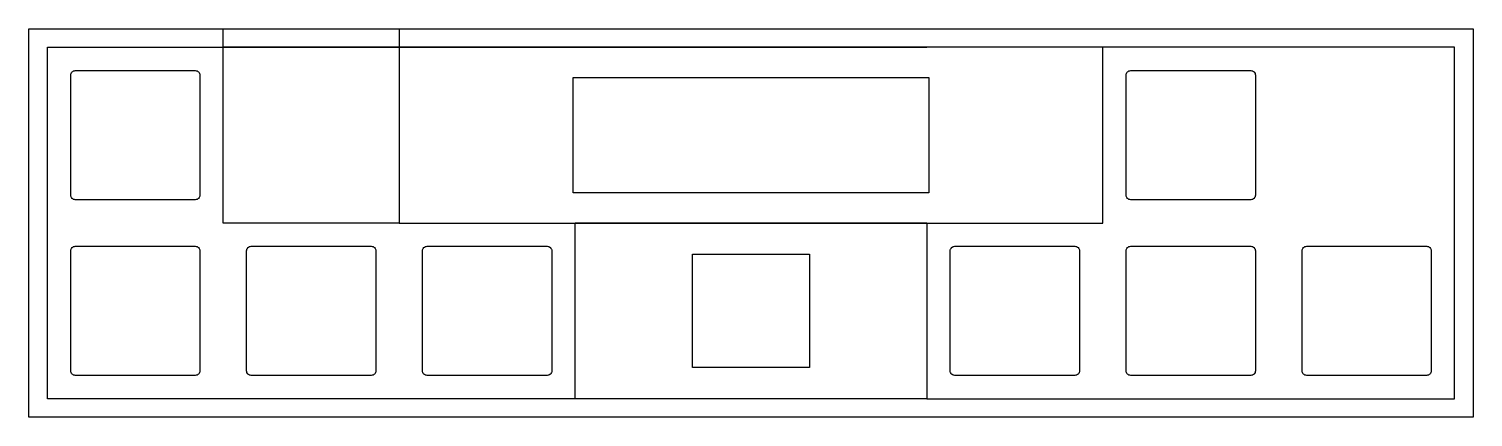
# Model space of a CAD drawing. Header units: millimetres. Extents: x -2 to 154, y -40 to 2.
import ezdxf

# ---------------------------------------------------------------- set-up
doc = ezdxf.new("R2010")
doc.units = ezdxf.units.MM
doc.layers.get('0').update_dxf_attribs({"linetype": 'CONTINUOUS'})

msp = doc.modelspace()

# ---------------------------------------------------------------- linework, layer by layer
for p, q in [((0, 0), (57.15, 0)), ((0, -38.1), (0, 0)), ((57.15, 0), (95.25, 0)), ((152.4, 0), (95.25, 0)), ((152.4, -38.1), (152.4, 0)), ((95.25, -19.05), (57.15, -19.05)), ((57.15, -38.1), (57.15, -19.05)), ((95.25, -19.05), (95.25, -38.1)), ((57.15, -38.1), (0, -38.1)), ((95.25, -38.1), (57.15, -38.1)), ((95.25, -38.1), (152.4, -38.1))]:
    msp.add_line(p, q)
for points in [[(-2, 2), (154.4, 2), (154.4, -40.1), (-2, -40.1)], [(19.05, 0), (38.1, 0), (19.05, 0), (19.05, 2), (38.1, 2), (38.1, 0), (38.1, -19.05), (19.05, -19.05)], [(114.3, 0), (38.1, 0), (38.1, -19.05), (114.3, -19.05)], [(95.45, -15.775), (56.95, -15.775), (56.95, -3.275), (95.45, -3.275)], [(95.25, -38.1), (57.15, -38.1), (57.15, -19.05), (95.25, -19.05)], [(69.85, -22.425), (82.55, -22.425), (82.55, -34.725), (69.85, -34.725)]]:
    msp.add_lwpolyline(points, close=True)
for points in [[(3.025, -2.525), (16.025, -2.525, -0.4142136), (16.525, -3.025), (16.525, -16.025, -0.4142136), (16.025, -16.525), (3.025, -16.525, -0.4142136), (2.525, -16.025), (2.525, -3.025, -0.4142136)], [(117.325, -2.525), (130.325, -2.525, -0.4142136), (130.825, -3.025), (130.825, -16.025, -0.4142136), (130.325, -16.525), (117.325, -16.525, -0.4142136), (116.825, -16.025), (116.825, -3.025, -0.4142136)], [(3.025, -21.575), (16.025, -21.575, -0.4142136), (16.525, -22.075), (16.525, -35.075, -0.4142136), (16.025, -35.575), (3.025, -35.575, -0.4142136), (2.525, -35.075), (2.525, -22.075, -0.4142136)], [(22.075, -21.575), (35.075, -21.575, -0.4142136), (35.575, -22.075), (35.575, -35.075, -0.4142136), (35.075, -35.575), (22.075, -35.575, -0.4142136), (21.575, -35.075), (21.575, -22.075, -0.4142136)], [(41.125, -21.575), (54.125, -21.575, -0.4142136), (54.625, -22.075), (54.625, -35.075, -0.4142136), (54.125, -35.575), (41.125, -35.575, -0.4142136), (40.625, -35.075), (40.625, -22.075, -0.4142136)], [(98.275, -21.575), (111.275, -21.575, -0.4142136), (111.775, -22.075), (111.775, -35.075, -0.4142136), (111.275, -35.575), (98.275, -35.575, -0.4142136), (97.775, -35.075), (97.775, -22.075, -0.4142136)], [(117.325, -21.575), (130.325, -21.575, -0.4142136), (130.825, -22.075), (130.825, -35.075, -0.4142136), (130.325, -35.575), (117.325, -35.575, -0.4142136), (116.825, -35.075), (116.825, -22.075, -0.4142136)], [(136.375, -21.575), (149.375, -21.575, -0.4142136), (149.875, -22.075), (149.875, -35.075, -0.4142136), (149.375, -35.575), (136.375, -35.575, -0.4142136), (135.875, -35.075), (135.875, -22.075, -0.4142136)]]:
    msp.add_lwpolyline(points, format="xyb", close=True)

doc.saveas('drawing.dxf')
